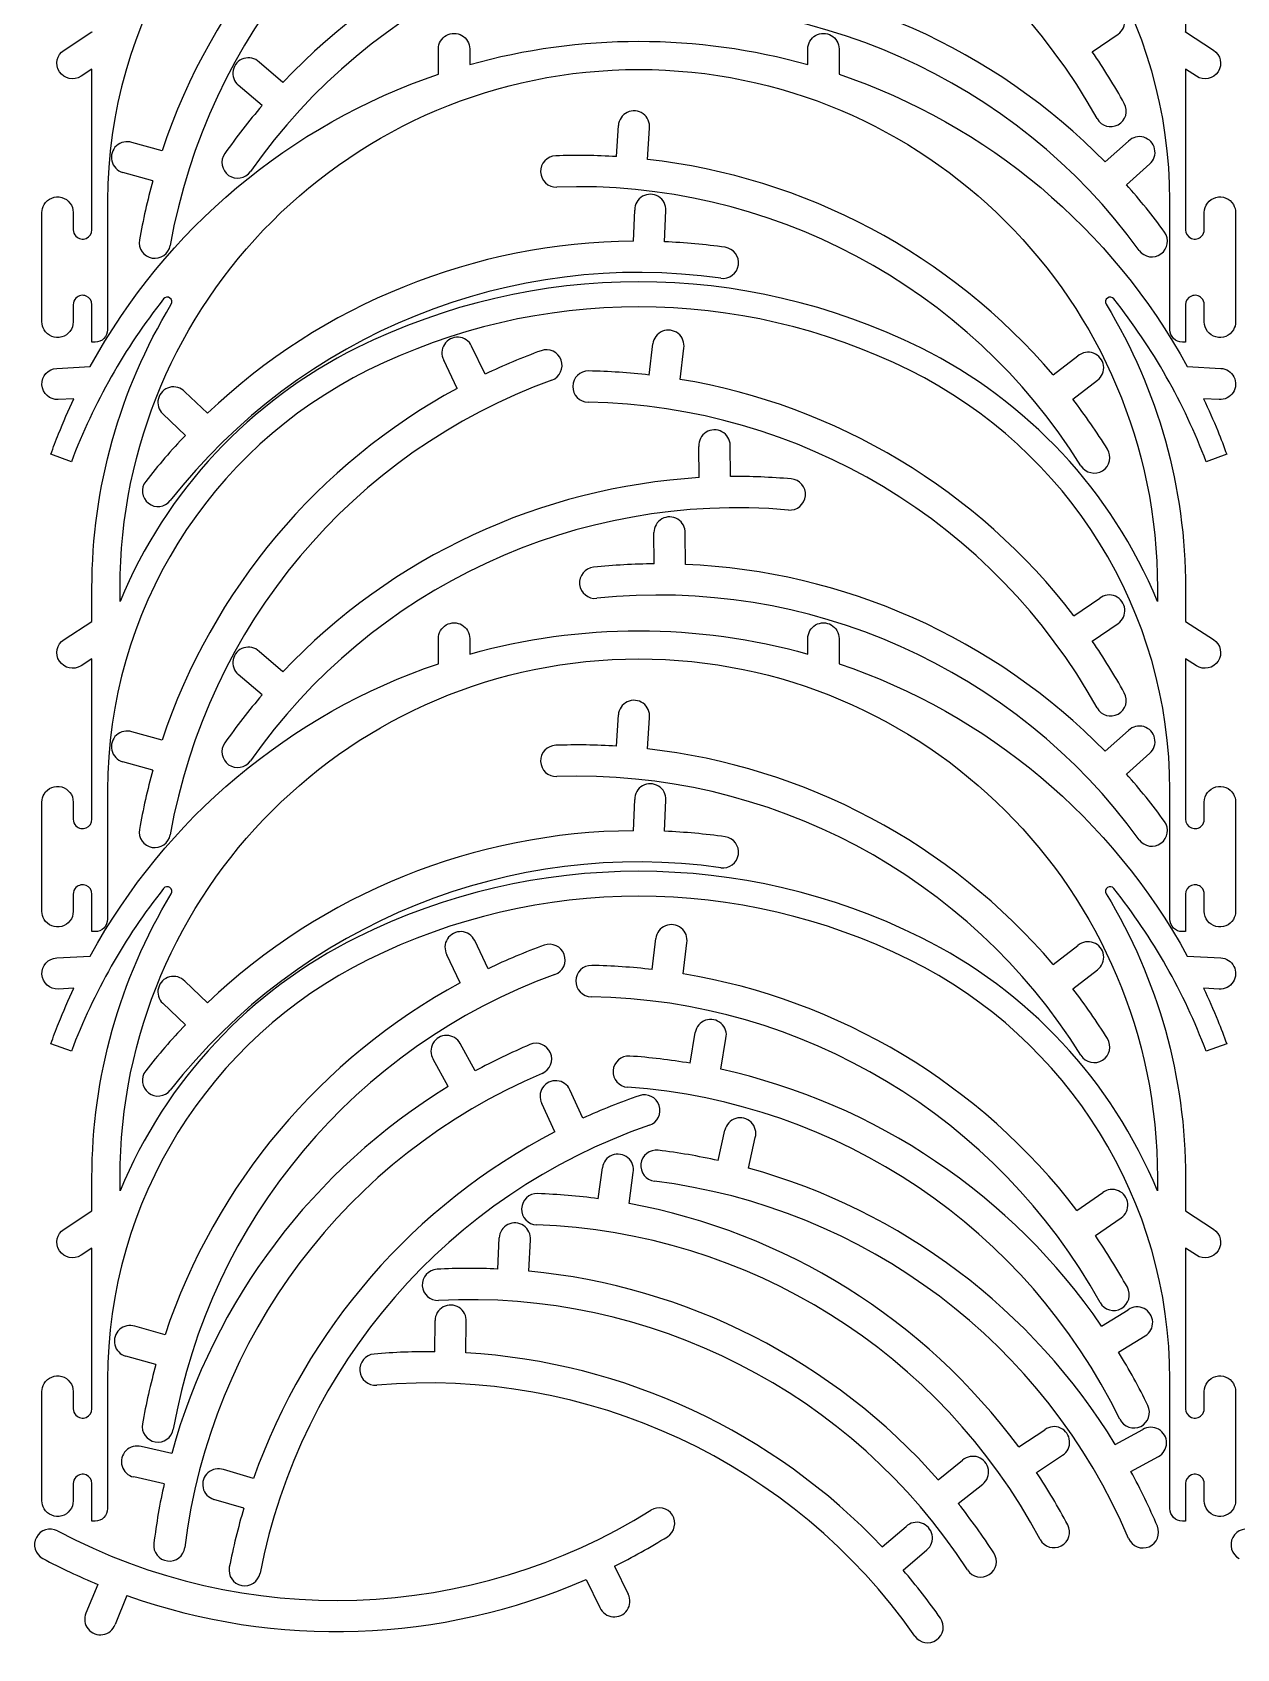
# Model space of a CAD drawing. Extents: x 1 to 1687, y 2 to 1275.
# Drawn here: x 1 to 548, y 2 to 736 of the extents above; entities that cross this region are included whole.
import ezdxf

# ---------------------------------------------------------------- set-up
doc = ezdxf.new("R2010")
doc.units = 0
doc.layers.add('Capa_1', color=7, linetype='CONTINUOUS')

msp = doc.modelspace()

# ---------------------------------------------------------------- linework, layer by layer
at = {"layer": 'Capa_1', "color": 7}
for points in [[(524.387459, 751.032411), (524.387459, 735.835082), (524.388962, 735.860593), (537.057957, 727.625296)], [(15.654182, 727.624927), (28.323189, 735.860225), (28.324688, 735.834713)], [(482.093301, 726.84433), (493.763718, 734.886821)], [(185.500065, 716.67847), (185.500065, 728.151018)], [(367.21231, 728.151018), (367.21231, 716.67847)], [(28.324473, 646.15123), (28.324473, 718.956581)], [(114.962486, 712.976078), (104.19667, 722.194402)], [(529.333207, 715.741696), (524.387459, 718.956581)], [(105.474829, 702.440883), (94.709016, 711.659209)], [(529.333406, 715.742093), (529.333207, 715.741696)], [(266.235049, 679.288853), (267.118103, 693.43454)], [(280.358644, 678.051912), (281.241695, 692.197601)], [(60.115322, 681.913045), (46.462347, 685.717854)], [(487.877526, 676.930731), (498.48082, 686.335541)], [(497.547605, 666.562722), (508.150899, 675.967532)], [(55.968951, 668.355259), (42.315978, 672.16007)], [(35.411087, 659.348376), (35.411087, 605.048896)], [(273.904369, 640.918264), (274.504782, 655.078765)], [(288.079892, 640.672112), (288.680305, 654.832613)], [(524.387459, 612.13551), (524.387459, 605.048896), (524.387459, 595.127608)], [(29.741799, 595.127608), (28.324473, 595.127608), (28.324473, 605.048896)], [(517.300845, 600.796927), (517.300845, 605.048896)], [(281.128525, 580.232773), (282.750697, 594.312858)], [(194.040128, 574.155036), (187.922308, 586.939893)], [(206.671933, 580.592701), (200.554113, 593.377559)], [(295.168028, 578.258355), (296.790197, 592.338442)], [(464.320785, 580.237507), (475.554296, 588.879758)], [(80.725602, 562.868976), (70.456991, 572.638106)], [(473.244072, 569.220203), (484.477583, 577.862454)], [(539.636152, 569.088221), (532.559431, 569.462196)], [(70.699579, 552.844765), (60.43097, 562.613896)], [(303.791723, 533.665221), (303.65021, 547.837739)], [(317.960702, 534.161296), (317.819188, 548.333813)], [(283.364845, 494.559654), (283.258994, 508.732482)], [(297.54032, 494.310939), (297.434467, 508.483768)], [(473.758845, 470.950167), (485.429261, 478.992658)], [(511.631554, 483.603244), (511.631554, 477.522844)], [(524.387459, 483.602479), (524.387459, 468.40515), (524.388962, 468.430662), (537.057957, 460.195364)], [(15.654182, 460.194996), (28.323189, 468.430293), (28.324688, 468.404781)], [(482.093301, 459.480953), (493.763718, 467.523444)], [(114.962486, 445.612701), (104.19667, 454.831025)], [(185.500065, 449.248558), (185.500065, 460.721106)], [(367.21231, 460.721106), (367.21231, 449.248558)], [(28.324473, 378.721298), (28.324473, 451.526649)], [(529.333207, 448.311764), (524.387459, 451.526649)], [(529.333406, 448.312161), (529.333207, 448.311764)], [(105.474829, 435.077506), (94.709016, 444.295832)], [(266.235049, 411.858941), (267.118103, 426.004628)], [(60.115322, 414.549668), (46.462347, 418.354476)], [(280.358644, 410.622), (281.241695, 424.767689)], [(487.877526, 409.567354), (498.48082, 418.972164)], [(55.968951, 400.991882), (42.315978, 404.796693)], [(497.547605, 399.199345), (508.150899, 408.604155)], [(35.411087, 391.918444), (35.411087, 337.618964)], [(273.904369, 373.488352), (274.504782, 387.648853)], [(288.079892, 373.2422), (288.680305, 387.402701)], [(524.387459, 344.705578), (524.387459, 337.618964), (524.387459, 327.697676)], [(29.741799, 327.697676), (28.324473, 327.697676), (28.324473, 337.618964)], [(517.300845, 333.366996), (517.300845, 337.618964)], [(208.044859, 310.896015), (201.927039, 323.680872)], [(282.501173, 310.534924), (284.123345, 324.61501)], [(195.413054, 304.458349), (189.295234, 317.243207)], [(296.540676, 308.560507), (298.162846, 322.640594)], [(464.320785, 312.807595), (475.554296, 321.449846)], [(473.244072, 301.790291), (484.477583, 310.432543)], [(80.725602, 295.439064), (70.456991, 305.208194)], [(539.636152, 301.658309), (532.559431, 302.032284)], [(70.699579, 285.414853), (60.43097, 295.183984)], [(299.652579, 267.996418), (302.009423, 281.972309)], [(313.569508, 265.289935), (315.926349, 279.265828)], [(202.183126, 264.484837), (195.404583, 276.931991)], [(189.905554, 257.394896), (183.127011, 269.84205)], [(238.280771, 236.840837), (232.38701, 249.730517)], [(251.023005, 243.057066), (245.129244, 255.946747)], [(312.365084, 223.863803), (315.450139, 237.697193)], [(326.121294, 220.432674), (329.206347, 234.266066)], [(257.993472, 206.551869), (259.861128, 220.6015)], [(271.996378, 204.33273), (273.864032, 218.382362)], [(511.631554, 216.173333), (511.631554, 210.092933)], [(524.387459, 216.172567), (524.387459, 200.975238), (524.388962, 201.00075), (537.057957, 192.765452)], [(475.131493, 201.252318), (486.801909, 209.294809)], [(15.654182, 192.765084), (28.323189, 201.000381), (28.324688, 200.97487)], [(483.46595, 189.783105), (495.136366, 197.825596)], [(28.324473, 111.291386), (28.324473, 184.096737)], [(212.405565, 174.646886), (213.041608, 188.805831)], [(226.548597, 173.656625), (227.184637, 187.81557)], [(529.333207, 180.881852), (524.387459, 184.096737)], [(529.333406, 180.882249), (529.333207, 180.881852)], [(486.299496, 148.782088), (498.37483, 156.202774)], [(61.488248, 144.852981), (47.835274, 148.65779)], [(183.816228, 137.131538), (183.957744, 151.304055)], [(197.985204, 136.635465), (198.126717, 150.807982)], [(494.022278, 136.8924), (506.097612, 144.313087)], [(57.341877, 131.295195), (43.688904, 135.100006)], [(35.411087, 124.488533), (35.411087, 70.189052)], [(448.687208, 93.924045), (460.496208, 101.761634)], [(492.517012, 95.044507), (504.964166, 101.82305)], [(64.517387, 90.999179), (50.683995, 94.084232)], [(456.82023, 82.311122), (468.62923, 90.148711)], [(499.606952, 82.766935), (512.054106, 89.545478)], [(101.590862, 79.597089), (88.00637, 83.639596)], [(412.189816, 79.067699), (423.270788, 87.904686)], [(61.086258, 77.242969), (47.252868, 80.328024)], [(421.304022, 68.207806), (432.384994, 77.044793)], [(524.387459, 77.275666), (524.387459, 70.189052), (524.387459, 60.267764)], [(29.741799, 60.267764), (28.324473, 60.267764), (28.324473, 70.189052)], [(97.208506, 66.113732), (83.624016, 70.156241)], [(517.300845, 65.937084), (517.300845, 70.189052)], [(386.814442, 48.582945), (397.580257, 57.801269)], [(396.302101, 38.047749), (407.067916, 47.266073)], [(265.290502, 39.773153), (271.598598, 27.081101)], [(30.981104, 31.590888), (25.573724, 18.489723)], [(252.44064, 33.782577), (258.748739, 21.090526)], [(44.217549, 26.511267), (38.810169, 13.410102)]]:
    msp.add_lwpolyline(points, dxfattribs=at)
for points in [[(404.229976, 592.522662)], [(404.229976, 325.09275)]]:
    msp.add_lwpolyline(points, close=True, dxfattribs=at)
for points in [[(153.521324, 849.795434), (81.173015, 813.900622), (35.411078, 740.111706), (35.411087, 659.348376)], [(236.925451, 845.30997), (146.519011, 812.404715), (80.534759, 733.767745), (63.828322, 639.020845)], [(517.300845, 659.348376), (517.300853, 740.111708), (471.538912, 813.900624), (399.1906, 849.795434)], [(194.040128, 841.518413), (130.756237, 807.246543), (82.877393, 750.186759), (60.115322, 681.913045)], [(484.212463, 696.54934), (437.569644, 780.695211), (349.578615, 833.565555), (253.384743, 835.244627)], [(303.791723, 801.028598), (231.953122, 796.712663), (164.445646, 765.23341), (114.962486, 712.976078)], [(344.261407, 786.340795), (248.418984, 794.725918), (155.383524, 751.34277), (100.20058, 672.533362)], [(503.343001, 636.751808), (446.793048, 714.586138), (353.014617, 756.338986), (257.333133, 746.282458)], [(487.877526, 676.930731), (437.489886, 728.316504), (369.443303, 758.612795), (297.54032, 761.674316)], [(493.763718, 734.886821), (495.884584, 736.348364), (497.046163, 738.845012), (496.79807, 741.408726)], [(185.500065, 728.151018), (185.500065, 730.682822), (186.850766, 733.022305), (189.043372, 734.288207)], [(189.043372, 734.288207), (191.235979, 735.554109), (193.937382, 735.554109), (196.129988, 734.288207)], [(196.129988, 734.288207), (198.322595, 733.022305), (199.673296, 730.682822), (199.673296, 728.151018)], [(199.673296, 721.064404), (249.824061, 735.156638), (302.888317, 735.156638), (353.039081, 721.064404)], [(353.039081, 728.151018), (353.039081, 730.682821), (354.389782, 733.022304), (356.582388, 734.288206)], [(356.582388, 734.288206), (358.774995, 735.554107), (361.476397, 735.554107), (363.669003, 734.288206)], [(363.669003, 734.288206), (365.861609, 733.022304), (367.21231, 730.682821), (367.21231, 728.151018)], [(13.583556, 717.826696), (11.452689, 721.104759), (12.379249, 725.489253), (15.654182, 727.624927)], [(199.673296, 728.151018), (199.673296, 728.151018), (199.673296, 721.064404), (199.673296, 721.064404)], [(353.039081, 721.064404), (353.039081, 721.064404), (353.039081, 728.151018), (353.039081, 728.151018)], [(496.608682, 703.420714), (492.152822, 711.459289), (487.308639, 719.276395), (482.093301, 726.84433)], [(537.057957, 727.625296), (540.328567, 725.48791), (541.252223, 721.106633), (539.122817, 717.830822)], [(28.324473, 718.956581), (28.324473, 718.956581), (23.378739, 715.741696), (23.378739, 715.741696)], [(41.080381, 483.603244), (41.105082, 613.524895), (146.434315, 718.834105), (276.355968, 718.834105)], [(97.186656, 723.807816), (94.730379, 723.032567), (92.887631, 720.986359), (92.372924, 718.462595)], [(104.19667, 722.194402), (102.326441, 723.965433), (99.642933, 724.583065), (97.186656, 723.807816)], [(276.355968, 718.834105), (406.27762, 718.834105), (511.606853, 613.524895), (511.631554, 483.603244)], [(524.387459, 718.956581), (524.387459, 718.956581), (524.387459, 646.15123), (524.387459, 646.15123)], [(23.378739, 715.741696), (20.097553, 713.615641), (15.714423, 714.548632), (13.583556, 717.826696)], [(27.580755, 584.04744), (61.701038, 646.517167), (118.074949, 693.863688), (185.500065, 716.67847)], [(92.372924, 718.462595), (91.858217, 715.938832), (92.752498, 713.334423), (94.709016, 711.659209)], [(367.21231, 716.67847), (434.637276, 693.863727), (491.011086, 646.517351), (525.131384, 584.047808)], [(539.122817, 717.830822), (536.99341, 714.555012), (532.614398, 713.620678), (529.333406, 715.742093)], [(105.474829, 702.440883), (99.496994, 695.459557), (93.862236, 688.191627), (88.590523, 680.662851)], [(271.145634, 699.394607), (268.820307, 698.286831), (267.278526, 696.005254), (267.118103, 693.43454)], [(278.311493, 698.767023), (276.214127, 700.262137), (273.47096, 700.502382), (271.145634, 699.394607)], [(281.241695, 692.197601), (281.530572, 694.757065), (280.408859, 697.27191), (278.311493, 698.767023)], [(493.84558, 693.788143), (497.268222, 695.685356), (498.505217, 699.997696), (496.608682, 703.420714)], [(484.212463, 696.54934), (486.110352, 693.127073), (490.422937, 691.890931), (493.84558, 693.788143)], [(39.427259, 684.217543), (37.528751, 682.476861), (36.723419, 679.843588), (37.323524, 677.338757)], [(46.462347, 685.717854), (44.018874, 686.53256), (41.325768, 685.958225), (39.427259, 684.217543)], [(505.461567, 688.070969), (502.992162, 688.803237), (500.319864, 688.138898), (498.48082, 686.335541)], [(510.367813, 682.810618), (509.809131, 685.324988), (507.930973, 687.338701), (505.461567, 688.070969)], [(508.150899, 675.967532), (510.077839, 677.676649), (510.926495, 680.296248), (510.367813, 682.810618)], [(37.323524, 677.338757), (37.923629, 674.833925), (39.834794, 672.851469), (42.315978, 672.16007)], [(88.590523, 680.662851), (86.346575, 677.456827), (87.126031, 673.038809), (90.331611, 670.794226)], [(238.68111, 679.666912), (234.770223, 679.529575), (231.710925, 676.248245), (231.847488, 672.337331)], [(266.235049, 679.288853), (257.061963, 679.861497), (247.866454, 679.987666), (238.68111, 679.666912)], [(464.320785, 580.237507), (417.640377, 635.01297), (351.872914, 669.98215), (280.358644, 678.051912)], [(55.968951, 668.355259), (53.501629, 659.501686), (51.466363, 650.533353), (49.870367, 641.482042)], [(90.331611, 670.794226), (93.537191, 668.549644), (97.955363, 669.328226), (100.20058, 672.533362)], [(231.847488, 672.337331), (231.984051, 668.426417), (235.264777, 665.36647), (239.175718, 665.50226)], [(476.945847, 539.07764), (425.963095, 620.667095), (335.325634, 668.859887), (239.175718, 665.50226)], [(6.64255, 657.56802), (8.27306, 660.31054), (11.535265, 661.625273), (14.611811, 660.779791)], [(14.611811, 660.779791), (17.688357, 659.934308), (19.820541, 657.137113), (19.820536, 653.946505)], [(278.105654, 661.305824), (275.863512, 660.038158), (274.485063, 657.65438), (274.504782, 655.078765)], [(285.297799, 661.180935), (283.101019, 662.525681), (280.347797, 662.573489), (278.105654, 661.305824)], [(288.680305, 654.832613), (288.789434, 657.40599), (287.494578, 659.836189), (285.297799, 661.180935)], [(514.809411, 645.082682), (509.407108, 652.518306), (503.646367, 659.686788), (497.547605, 666.562722)], [(532.891396, 653.946505), (532.891393, 657.137111), (535.023576, 659.934305), (538.100121, 660.779787)], [(538.100121, 660.779787), (541.176665, 661.62527), (544.43887, 660.310538), (546.069381, 657.56802)], [(5.647307, 653.946505), (5.647305, 655.221217), (5.991128, 656.472329), (6.64255, 657.56802)], [(5.647307, 604.340234), (5.647307, 604.340234), (5.647307, 653.946505), (5.647307, 653.946505)], [(19.820536, 653.946505), (19.820536, 653.946505), (19.820536, 646.15123), (19.820536, 646.15123)], [(517.300845, 605.048896), (517.300845, 605.048896), (517.300845, 659.348376), (517.300845, 659.348376)], [(532.891396, 646.15123), (532.891396, 646.15123), (532.891396, 653.946505), (532.891396, 653.946505)], [(546.069381, 657.56802), (546.720803, 656.472329), (547.064626, 655.221217), (547.064625, 653.946505)], [(547.064625, 653.946505), (547.064625, 653.946505), (547.064625, 604.340234), (547.064625, 604.340234)], [(19.820536, 646.15123), (19.820559, 645.023567), (20.268533, 643.942097), (21.065912, 643.144719)], [(25.699624, 642.222995), (27.288466, 642.881097), (28.324437, 644.431486), (28.324473, 646.15123)], [(524.387459, 646.15123), (524.387494, 644.431485), (525.423465, 642.881094), (527.012309, 642.222992)], [(531.646023, 643.144719), (532.443401, 643.942097), (532.891374, 645.023567), (532.891396, 646.15123)], [(21.065912, 643.144719), (22.281956, 641.928678), (24.110781, 641.564894), (25.699624, 642.222995)], [(49.870367, 641.482042), (49.191584, 637.628064), (51.765145, 633.953392), (55.618989, 633.273846)], [(55.618989, 633.273846), (59.472833, 632.5943), (63.148014, 635.167136), (63.828322, 639.020845)], [(273.904369, 640.918264), (201.938342, 640.367986), (132.875885, 612.464943), (80.725602, 562.868976)], [(315.522398, 638.167926), (306.420902, 639.447054), (297.262582, 640.282769), (288.079892, 640.672112)], [(321.552434, 630.16419), (322.097051, 634.039404), (319.397504, 637.622543), (315.522398, 638.167926)], [(513.240819, 635.185174), (516.406738, 637.48536), (517.10897, 641.916308), (514.809411, 645.082682)], [(527.012309, 642.222992), (528.601153, 641.56489), (530.42998, 641.928676), (531.646023, 643.144719)], [(313.54989, 624.13257), (218.27766, 637.522207), (123.099202, 599.067614), (63.867319, 523.254264)], [(404.229976, 592.522662), (323.665942, 632.493614), (229.04599, 632.493614), (148.481956, 592.522662)], [(503.343001, 636.751808), (505.643813, 633.586344), (510.074901, 632.884988), (513.240819, 635.185174)], [(313.54989, 624.13257), (317.425212, 623.58872), (321.007817, 626.288975), (321.552434, 630.16419)], [(25.699663, 616.063813), (24.110813, 616.721937), (22.281967, 616.358158), (21.065912, 615.142105)], [(28.324473, 612.13551), (28.324472, 613.855269), (27.288513, 615.40569), (25.699663, 616.063813)], [(399.1906, 582.365503), (321.801504, 620.761243), (230.910419, 620.761243), (153.521324, 582.365503)], [(527.01227, 616.063816), (525.423418, 615.405692), (524.387459, 613.855271), (524.387459, 612.13551)], [(531.646023, 615.142105), (530.429969, 616.35816), (528.601122, 616.72194), (527.01227, 616.063816)], [(60.841005, 614.719893), (43.159907, 592.420946), (29.046632, 567.513029), (19.005048, 540.885396)], [(21.065912, 615.142105), (20.268512, 614.344707), (19.820537, 613.263202), (19.820536, 612.13551)], [(19.820536, 612.13551), (19.820536, 612.13551), (19.820536, 604.340234), (19.820536, 604.340234)], [(28.324473, 605.048896), (28.324473, 605.048896), (28.324473, 612.13551), (28.324473, 612.13551)], [(28.324688, 483.602111), (28.324696, 528.985673), (40.776534, 573.499338), (64.324283, 612.295874)], [(63.721369, 615.144214), (62.799824, 615.785518), (61.538467, 615.599701), (60.841005, 614.719893)], [(64.324283, 612.295874), (64.906939, 613.255576), (64.642913, 614.502909), (63.721369, 615.144214)], [(488.990793, 615.144606), (488.069243, 614.503309), (487.805207, 613.255978), (488.387856, 612.296271)], [(488.387856, 612.296271), (511.935613, 573.499727), (524.387454, 528.986052), (524.387459, 483.602479)], [(491.871154, 614.720262), (491.173699, 615.600076), (489.912343, 615.785903), (488.990793, 615.144606)], [(533.707094, 540.885764), (523.665515, 567.513397), (509.552246, 592.421313), (491.871154, 614.720262)], [(532.891396, 612.13551), (532.891396, 613.263202), (532.443422, 614.344707), (531.646023, 615.142105)], [(532.891396, 604.340234), (532.891396, 604.340234), (532.891396, 612.13551), (532.891396, 612.13551)], [(6.64255, 600.718776), (5.991138, 601.814451), (5.647315, 603.065542), (5.647307, 604.340234)], [(19.820536, 604.340234), (19.820516, 601.149637), (17.688323, 598.352466), (14.611784, 597.506998)], [(35.411087, 605.048896), (35.411087, 605.048896), (35.411087, 600.796927), (35.411087, 600.796927)], [(538.100148, 597.507002), (535.02361, 598.352469), (532.891418, 601.149639), (532.891396, 604.340234)], [(547.064625, 604.340234), (547.064616, 603.065542), (546.720793, 601.814451), (546.069381, 600.718776)], [(14.611784, 597.506998), (11.535245, 596.661531), (8.273054, 597.976266), (6.64255, 600.718776)], [(33.750601, 596.788116), (32.687403, 595.724911), (31.245393, 595.127608), (29.741799, 595.127608)], [(35.411087, 600.796927), (35.411095, 599.293333), (34.8138, 597.85132), (33.750601, 596.788116)], [(188.178263, 594.128567), (186.793701, 591.956662), (186.69572, 589.204768), (187.922308, 586.939893)], [(194.587181, 597.394804), (192.01622, 597.550818), (189.562825, 596.300471), (188.178263, 594.128567)], [(200.554113, 593.377559), (199.442341, 595.700949), (197.158142, 597.238789), (194.587181, 597.394804)], [(287.084634, 600.053972), (284.704518, 599.069413), (283.045441, 596.871654), (282.750697, 594.312858)], [(294.207828, 599.052217), (292.191584, 600.655049), (289.46475, 601.038531), (287.084634, 600.053972)], [(296.790197, 592.338442), (297.21263, 594.879281), (296.224071, 597.449385), (294.207828, 599.052217)], [(518.961332, 596.788115), (517.898133, 597.851319), (517.300838, 599.293333), (517.300845, 600.796927)], [(522.970137, 595.127608), (521.466542, 595.127608), (520.024531, 595.72491), (518.961332, 596.788115)], [(524.387459, 595.127608), (524.387459, 595.127608), (522.970137, 595.127608), (522.970137, 595.127608)], [(546.069381, 600.718776), (544.438875, 597.976268), (541.176686, 596.661534), (538.100148, 597.507002)], [(148.481956, 592.522662), (99.948947, 568.443542), (61.791006, 527.586075), (41.080381, 477.522844)], [(232.077871, 591.265113), (223.441214, 588.121622), (214.962552, 584.559944), (206.671933, 580.592701)], [(241.159604, 587.029163), (239.821169, 590.706457), (235.755429, 592.60282), (232.077871, 591.265113)], [(236.925451, 577.946593), (240.602479, 579.285755), (242.498039, 583.35187), (241.159604, 587.029163)], [(511.631554, 477.522844), (490.920928, 527.586075), (452.762986, 568.443542), (404.229976, 592.522662)], [(482.639095, 590.124006), (480.226786, 591.026747), (477.514656, 590.550437), (475.554296, 588.879758)], [(487.166446, 584.534227), (486.784519, 587.081443), (485.051405, 589.221265), (482.639095, 590.124006)], [(5.63043, 575.790844), (5.423973, 579.697193), (8.421766, 583.032003), (12.327962, 583.241323)], [(12.327962, 583.241323), (12.327962, 583.241323), (27.580755, 584.04744), (27.580755, 584.04744)], [(153.521324, 582.365503), (81.173015, 546.47069), (35.411078, 472.681774), (35.411087, 391.918444)], [(253.632134, 582.052376), (249.719419, 582.119907), (246.492582, 579.003185), (246.424277, 575.090484)], [(281.128525, 580.232773), (271.99798, 581.284714), (262.821677, 581.891966), (253.632134, 582.052376)], [(517.300845, 391.918445), (517.300853, 472.681776), (471.538912, 546.470692), (399.1906, 582.365503)], [(484.477583, 577.862454), (486.519051, 579.432992), (487.548374, 581.987011), (487.166446, 584.534227)], [(525.131384, 584.047808), (525.131384, 584.047808), (540.384187, 583.24172), (540.384187, 583.24172)], [(540.384187, 583.24172), (542.912466, 583.108096), (545.177405, 581.635802), (546.325823, 579.379437)], [(546.325823, 579.379437), (547.474241, 577.123071), (547.331667, 574.425429), (545.951806, 572.302687)], [(13.075997, 569.087852), (9.169498, 568.884259), (5.836887, 571.884496), (5.63043, 575.790844)], [(63.541023, 574.616184), (61.047539, 573.970549), (59.100227, 572.023588), (58.454141, 569.530221)], [(194.040128, 574.155036), (130.756237, 539.883166), (82.877393, 482.823382), (60.115322, 414.549668)], [(70.456991, 572.638106), (68.682013, 574.50459), (66.034508, 575.26182), (63.541023, 574.616184)], [(236.925451, 577.946593), (146.519011, 545.041338), (80.534759, 466.404368), (63.828322, 371.657468)], [(246.424277, 575.090484), (246.355972, 571.177783), (249.472056, 567.950329), (253.384743, 567.88125)], [(473.758845, 470.950167), (430.009137, 528.093626), (366.161951, 566.456885), (295.168028, 578.258355)], [(545.951806, 572.302687), (544.571945, 570.179945), (542.164431, 568.954597), (539.636152, 569.088221)], [(20.152734, 569.461799), (20.152734, 569.461799), (13.075997, 569.087852), (13.075997, 569.087852)], [(13.197234, 553.523323), (15.352184, 558.906033), (17.671775, 564.221359), (20.152734, 569.461799)], [(58.454141, 569.530221), (57.808055, 567.036853), (58.564807, 564.389211), (60.43097, 562.613896)], [(484.212463, 429.185963), (437.569644, 513.331834), (349.578615, 566.202178), (253.384743, 567.88125)], [(488.965457, 546.588364), (484.094997, 554.382721), (478.848337, 561.93559), (473.244072, 569.220203)], [(532.559431, 569.462196), (534.83804, 564.649133), (536.980569, 559.772816), (538.984467, 554.839052)], [(9.671072, 544.248164), (10.792252, 547.360221), (11.967819, 550.452414), (13.197234, 553.523323)], [(70.699579, 552.844765), (64.364562, 546.185862), (58.357152, 539.222793), (52.698638, 531.980235)], [(306.920248, 554.244718), (304.747523, 552.861445), (303.495721, 550.408791), (303.65021, 547.837739)], [(314.109072, 554.496409), (311.844925, 555.724341), (309.092974, 555.627991), (306.920248, 554.244718)], [(317.819188, 548.333813), (317.793488, 550.909375), (316.37322, 553.268476), (314.109072, 554.496409)], [(538.984467, 554.839052), (540.407158, 551.336285), (541.75963, 547.805405), (543.041072, 544.248533)], [(19.005048, 540.885396), (19.005048, 540.885396), (9.671072, 544.248164), (9.671072, 544.248164)], [(486.710271, 536.824386), (490.028931, 538.898125), (491.038539, 543.269295), (488.965457, 546.588364)], [(543.041072, 544.248533), (543.041072, 544.248533), (533.707094, 540.885764), (533.707094, 540.885764)], [(476.945847, 539.07764), (479.020242, 535.759391), (483.391612, 534.750646), (486.710271, 536.824386)], [(52.698638, 531.980235), (50.289975, 528.896044), (50.837141, 524.443287), (53.920856, 522.034013)], [(303.791723, 533.665221), (231.953122, 529.349286), (164.445646, 497.870033), (114.962486, 445.612701)], [(345.496657, 533.096772), (336.340691, 533.89781), (327.151184, 534.253071), (317.960702, 534.161296)], [(351.937313, 525.419591), (352.27837, 529.317998), (349.394997, 532.754943), (345.496657, 533.096772)], [(53.920856, 522.034013), (57.004571, 519.62474), (61.457436, 520.171025), (63.867319, 523.254264)], [(344.261407, 518.977418), (248.418984, 527.362541), (155.383524, 483.979393), (100.20058, 405.169985)], [(344.261407, 518.977418), (348.159881, 518.637131), (351.596255, 521.521185), (351.937313, 525.419591)], [(286.860961, 514.958976), (284.618574, 513.691693), (283.239703, 511.308125), (283.258994, 508.732482)], [(294.053143, 514.832787), (291.856592, 516.177953), (289.103348, 516.22626), (286.860961, 514.958976)], [(297.434467, 508.483768), (297.5441, 511.057148), (296.249693, 513.48762), (294.053143, 514.832787)], [(255.851653, 493.014727), (251.959874, 492.604915), (249.136922, 489.118172), (249.545964, 485.226311)], [(283.364845, 494.559654), (274.174158, 494.491021), (264.992248, 493.975436), (255.851653, 493.014727)], [(487.877526, 409.567354), (437.489886, 460.953127), (369.443303, 491.249418), (297.54032, 494.310939)], [(249.545964, 485.226311), (249.955006, 481.33445), (253.441191, 478.510809), (257.333133, 478.919081)], [(503.343001, 369.388431), (446.793048, 447.222761), (353.014617, 488.975609), (257.333133, 478.919081)], [(28.324688, 468.404781), (28.324688, 468.404781), (28.324688, 483.602111), (28.324688, 483.602111)], [(41.080381, 477.522844), (41.080381, 477.522844), (41.080381, 483.603244), (41.080381, 483.603244)], [(492.56947, 479.864411), (490.207712, 480.892165), (487.474371, 480.55845), (485.429261, 478.992658)], [(496.79807, 474.045349), (496.549977, 476.609063), (494.931228, 478.836656), (492.56947, 479.864411)], [(493.763718, 467.523444), (495.884584, 468.984987), (497.046163, 471.481635), (496.79807, 474.045349)], [(185.500065, 460.721106), (185.500065, 463.25291), (186.850766, 465.592393), (189.043372, 466.858295)], [(189.043372, 466.858295), (191.235979, 468.124197), (193.937382, 468.124197), (196.129988, 466.858295)], [(196.129988, 466.858295), (198.322595, 465.592393), (199.673296, 463.25291), (199.673296, 460.721106)], [(199.673296, 453.634492), (249.824061, 467.726726), (302.888317, 467.726726), (353.039081, 453.634492)], [(353.039081, 460.721106), (353.039081, 463.252909), (354.389782, 465.592392), (356.582388, 466.858294)], [(356.582388, 466.858294), (358.774995, 468.124195), (361.476397, 468.124195), (363.669003, 466.858294)], [(363.669003, 466.858294), (365.861609, 465.592392), (367.21231, 463.252909), (367.21231, 460.721106)], [(13.583556, 450.396764), (11.452689, 453.674827), (12.379249, 458.059321), (15.654182, 460.194996)], [(97.186656, 456.444439), (94.730379, 455.66919), (92.887631, 453.622982), (92.372924, 451.099218)], [(104.19667, 454.831025), (102.326441, 456.602056), (99.642933, 457.219688), (97.186656, 456.444439)], [(199.673296, 460.721106), (199.673296, 460.721106), (199.673296, 453.634492), (199.673296, 453.634492)], [(353.039081, 453.634492), (353.039081, 453.634492), (353.039081, 460.721106), (353.039081, 460.721106)], [(496.608682, 436.057337), (492.152822, 444.095912), (487.308639, 451.913018), (482.093301, 459.480953)], [(537.057957, 460.195364), (540.328567, 458.057979), (541.252223, 453.676701), (539.122817, 450.400891)], [(23.378739, 448.311764), (20.097553, 446.185709), (15.714423, 447.118701), (13.583556, 450.396764)], [(28.324473, 451.526649), (28.324473, 451.526649), (23.378739, 448.311764), (23.378739, 448.311764)], [(27.580755, 316.617528), (61.701038, 379.087255), (118.074949, 426.433776), (185.500065, 449.248558)], [(41.080381, 216.173333), (41.105082, 346.094983), (146.434315, 451.404193), (276.355968, 451.404193)], [(92.372924, 451.099218), (91.858217, 448.575455), (92.752498, 445.971046), (94.709016, 444.295832)], [(276.355968, 451.404193), (406.27762, 451.404193), (511.606853, 346.094983), (511.631554, 216.173333)], [(367.21231, 449.248558), (434.637276, 426.433815), (491.011086, 379.087439), (525.131384, 316.617896)], [(524.387459, 451.526649), (524.387459, 451.526649), (524.387459, 378.721298), (524.387459, 378.721298)], [(539.122817, 450.400891), (536.99341, 447.12508), (532.614398, 446.190746), (529.333406, 448.312161)], [(105.474829, 435.077506), (99.496994, 428.09618), (93.862236, 420.82825), (88.590523, 413.299474)], [(278.311493, 431.337111), (276.214127, 432.832225), (273.47096, 433.07247), (271.145634, 431.964695)], [(493.84558, 426.424766), (497.268222, 428.321979), (498.505217, 432.634319), (496.608682, 436.057337)], [(271.145634, 431.964695), (268.820307, 430.856919), (267.278526, 428.575343), (267.118103, 426.004628)], [(281.241695, 424.767689), (281.530572, 427.327153), (280.408859, 429.841998), (278.311493, 431.337111)], [(484.212463, 429.185963), (486.110352, 425.763696), (490.422937, 424.527554), (493.84558, 426.424766)], [(46.462347, 418.354476), (44.018874, 419.169183), (41.325768, 418.594848), (39.427259, 416.854166)], [(505.461567, 420.707592), (502.992162, 421.43986), (500.319864, 420.775521), (498.48082, 418.972164)], [(510.367813, 415.447241), (509.809131, 417.961611), (507.930973, 419.975324), (505.461567, 420.707592)], [(39.427259, 416.854166), (37.528751, 415.113484), (36.723419, 412.480211), (37.323524, 409.97538)], [(88.590523, 413.299474), (86.346575, 410.09345), (87.126031, 405.675432), (90.331611, 403.430849)], [(238.68111, 412.237), (234.770223, 412.099664), (231.710925, 408.818333), (231.847488, 404.907419)], [(266.235049, 411.858941), (257.061963, 412.431585), (247.866454, 412.557754), (238.68111, 412.237)], [(508.150899, 408.604155), (510.077839, 410.313272), (510.926495, 412.932871), (510.367813, 415.447241)], [(37.323524, 409.97538), (37.923629, 407.470548), (39.834794, 405.488092), (42.315978, 404.796693)], [(90.331611, 403.430849), (93.537191, 401.186267), (97.955363, 401.964849), (100.20058, 405.169985)], [(231.847488, 404.907419), (231.984051, 400.996505), (235.264777, 397.936559), (239.175718, 398.072348)], [(464.320785, 312.807595), (417.640377, 367.583058), (351.872914, 402.552238), (280.358644, 410.622)], [(55.968951, 400.991882), (53.501629, 392.138309), (51.466363, 383.169976), (49.870367, 374.118665)], [(476.945847, 271.647728), (425.963095, 353.237183), (335.325634, 401.429976), (239.175718, 398.072348)], [(514.809411, 377.719305), (509.407108, 385.154929), (503.646367, 392.323411), (497.547605, 399.199345)], [(5.647307, 386.516574), (5.647305, 387.791285), (5.991128, 389.042397), (6.64255, 390.138089)], [(6.64255, 390.138089), (8.27306, 392.880608), (11.535265, 394.195342), (14.611811, 393.349859)], [(14.611811, 393.349859), (17.688357, 392.504376), (19.820541, 389.707181), (19.820536, 386.516574)], [(278.105654, 393.875912), (275.863512, 392.608246), (274.485063, 390.224468), (274.504782, 387.648853)], [(285.297799, 393.751023), (283.101019, 395.095769), (280.347797, 395.143577), (278.105654, 393.875912)], [(288.680305, 387.402701), (288.789434, 389.976079), (287.494578, 392.406278), (285.297799, 393.751023)], [(517.300845, 337.618964), (517.300845, 337.618964), (517.300845, 391.918444), (517.300845, 391.918445)], [(532.891396, 386.516574), (532.891393, 389.70718), (535.023576, 392.504373), (538.100121, 393.349856)], [(538.100121, 393.349856), (541.176665, 394.195338), (544.43887, 392.880606), (546.069381, 390.138089)], [(546.069381, 390.138089), (546.720803, 389.042398), (547.064626, 387.791285), (547.064625, 386.516574)], [(5.647307, 336.910303), (5.647307, 336.910303), (5.647307, 386.516574), (5.647307, 386.516574)], [(19.820536, 386.516574), (19.820536, 386.516574), (19.820536, 378.721298), (19.820536, 378.721298)], [(532.891396, 378.721298), (532.891396, 378.721298), (532.891396, 386.516574), (532.891396, 386.516574)], [(547.064625, 386.516574), (547.064625, 386.516574), (547.064625, 336.910303), (547.064625, 336.910303)], [(19.820536, 378.721298), (19.820559, 377.593635), (20.268533, 376.512165), (21.065912, 375.714788)], [(21.065912, 375.714788), (22.281956, 374.498746), (24.110781, 374.134962), (25.699624, 374.793064)], [(25.699624, 374.793064), (27.288466, 375.451165), (28.324437, 377.001554), (28.324473, 378.721298)], [(49.870367, 374.118665), (49.191584, 370.264687), (51.765145, 366.590015), (55.618989, 365.910469)], [(513.240819, 367.821797), (516.406738, 370.121983), (517.10897, 374.552931), (514.809411, 377.719305)], [(524.387459, 378.721298), (524.387494, 377.001553), (525.423465, 375.451163), (527.012309, 374.793061)], [(527.012309, 374.793061), (528.601153, 374.134959), (530.42998, 374.498744), (531.646023, 375.714788)], [(531.646023, 375.714788), (532.443401, 376.512165), (532.891374, 377.593635), (532.891396, 378.721298)], [(55.618989, 365.910469), (59.472833, 365.230923), (63.148014, 367.803758), (63.828322, 371.657468)], [(313.54989, 356.702659), (218.27766, 370.092296), (123.099202, 331.637703), (63.867319, 255.824352)], [(273.904369, 373.488352), (201.938342, 372.938074), (132.875885, 345.035031), (80.725602, 295.439064)], [(315.522398, 370.738014), (306.420902, 372.017142), (297.262582, 372.852858), (288.079892, 373.2422)], [(321.552434, 362.734278), (322.097051, 366.609492), (319.397504, 370.192631), (315.522398, 370.738014)], [(503.343001, 369.388431), (505.643813, 366.222967), (510.074901, 365.521611), (513.240819, 367.821797)], [(404.229976, 325.09275), (323.665942, 365.063702), (229.04599, 365.063702), (148.481956, 325.09275)], [(313.54989, 356.702659), (317.425212, 356.158808), (321.007817, 358.859063), (321.552434, 362.734278)], [(399.1906, 314.935591), (321.801504, 353.331331), (230.910419, 353.331331), (153.521324, 314.935591)], [(60.841005, 347.289981), (43.159907, 324.991034), (29.046632, 300.083118), (19.005048, 273.455484)], [(21.065912, 347.712174), (20.268512, 346.914775), (19.820537, 345.833271), (19.820536, 344.705578)], [(19.820536, 344.705578), (19.820536, 344.705578), (19.820536, 336.910303), (19.820536, 336.910303)], [(25.699663, 348.633881), (24.110813, 349.292005), (22.281967, 348.928226), (21.065912, 347.712174)], [(28.324473, 344.705578), (28.324472, 346.425338), (27.288513, 347.975758), (25.699663, 348.633881)], [(28.324473, 337.618964), (28.324473, 337.618964), (28.324473, 344.705578), (28.324473, 344.705578)], [(28.324688, 216.172199), (28.324696, 261.555762), (40.776534, 306.069426), (64.324283, 344.865963)], [(63.721369, 347.714302), (62.799824, 348.355606), (61.538467, 348.16979), (60.841005, 347.289981)], [(64.324283, 344.865963), (64.906939, 345.825664), (64.642913, 347.072997), (63.721369, 347.714302)], [(488.990793, 347.714694), (488.069243, 347.073397), (487.805207, 345.826066), (488.387856, 344.866359)], [(488.387856, 344.866359), (511.935613, 306.069815), (524.387454, 261.55614), (524.387459, 216.172567)], [(491.871154, 347.29035), (491.173699, 348.170164), (489.912343, 348.355991), (488.990793, 347.714694)], [(533.707094, 273.455852), (523.665515, 300.083485), (509.552246, 324.991401), (491.871154, 347.29035)], [(527.01227, 348.633884), (525.423418, 347.975761), (524.387459, 346.425339), (524.387459, 344.705578)], [(531.646023, 347.712174), (530.429969, 348.928228), (528.601122, 349.292008), (527.01227, 348.633884)], [(532.891396, 344.705578), (532.891396, 345.83327), (532.443422, 346.914775), (531.646023, 347.712174)], [(532.891396, 336.910303), (532.891396, 336.910303), (532.891396, 344.705578), (532.891396, 344.705578)], [(35.411087, 337.618964), (35.411087, 337.618964), (35.411087, 333.366996), (35.411087, 333.366996)], [(6.64255, 333.288844), (5.991138, 334.384519), (5.647315, 335.635611), (5.647307, 336.910303)], [(14.611784, 330.077067), (11.535245, 329.231599), (8.273054, 330.546334), (6.64255, 333.288844)], [(19.820536, 336.910303), (19.820516, 333.719706), (17.688323, 330.922534), (14.611784, 330.077067)], [(35.411087, 333.366996), (35.411095, 331.863402), (34.8138, 330.421388), (33.750601, 329.358184)], [(288.457282, 330.356124), (286.077166, 329.371565), (284.418089, 327.173805), (284.123345, 324.61501)], [(295.580476, 329.354369), (293.564232, 330.9572), (290.837398, 331.340683), (288.457282, 330.356124)], [(518.961332, 329.358183), (517.898133, 330.421387), (517.300838, 331.863401), (517.300845, 333.366996)], [(538.100148, 330.07707), (535.02361, 330.922537), (532.891418, 333.719707), (532.891396, 336.910303)], [(546.069381, 333.288844), (544.438875, 330.546336), (541.176686, 329.231603), (538.100148, 330.07707)], [(547.064625, 336.910303), (547.064616, 335.63561), (546.720793, 334.384519), (546.069381, 333.288844)], [(33.750601, 329.358184), (32.687403, 328.294979), (31.245393, 327.697677), (29.741799, 327.697676)], [(148.481956, 325.09275), (99.948947, 301.01363), (61.791006, 260.156163), (41.080381, 210.092933)], [(189.551189, 324.43188), (188.166628, 322.259975), (188.068646, 319.508082), (189.295234, 317.243207)], [(195.960107, 327.698117), (193.389147, 327.854132), (190.935751, 326.603784), (189.551189, 324.43188)], [(201.927039, 323.680872), (200.815267, 326.004262), (198.531068, 327.542103), (195.960107, 327.698117)], [(242.53253, 317.332477), (241.194095, 321.00977), (237.128355, 322.906134), (233.450797, 321.568426)], [(298.162846, 322.640594), (298.585278, 325.181432), (297.596719, 327.751537), (295.580476, 329.354369)], [(511.631554, 210.092933), (490.920928, 260.156163), (452.762986, 301.01363), (404.229976, 325.09275)], [(482.639095, 322.694094), (480.226786, 323.596835), (477.514656, 323.120525), (475.554296, 321.449846)], [(487.166446, 317.104315), (486.784519, 319.651532), (485.051405, 321.791353), (482.639095, 322.694094)], [(522.970137, 327.697676), (521.466542, 327.697676), (520.024531, 328.294978), (518.961332, 329.358183)], [(524.387459, 327.697676), (524.387459, 327.697676), (522.970137, 327.697676), (522.970137, 327.697676)], [(5.63043, 308.360933), (5.423973, 312.267281), (8.421766, 315.602091), (12.327962, 315.811411)], [(12.327962, 315.811411), (12.327962, 315.811411), (27.580755, 316.617528), (27.580755, 316.617528)], [(233.450797, 321.568426), (224.81414, 318.424935), (216.335478, 314.863257), (208.044859, 310.896015)], [(238.298377, 308.249906), (241.975405, 309.589068), (243.870965, 313.655183), (242.53253, 317.332477)], [(484.477583, 310.432543), (486.519051, 312.00308), (487.548374, 314.557099), (487.166446, 317.104315)], [(525.131384, 316.617896), (525.131384, 316.617896), (540.384187, 315.811808), (540.384187, 315.811808)], [(540.384187, 315.811808), (542.912466, 315.678185), (545.177405, 314.205891), (546.325823, 311.949525)], [(13.075997, 301.657941), (9.169498, 301.454347), (5.836887, 304.454584), (5.63043, 308.360933)], [(153.521324, 314.935591), (81.173015, 279.040778), (35.411078, 205.251862), (35.411087, 124.488533)], [(238.298377, 308.249906), (147.891937, 275.344651), (81.907685, 196.707682), (65.201248, 101.960781)], [(255.004782, 312.354527), (251.092068, 312.422059), (247.865231, 309.305336), (247.796925, 305.392635)], [(282.501173, 310.534924), (273.370629, 311.586866), (264.194325, 312.194118), (255.004782, 312.354527)], [(475.131493, 201.252318), (431.381785, 258.395778), (367.5346, 296.759037), (296.540676, 308.560507)], [(517.300845, 124.488533), (517.300853, 205.251864), (471.538912, 279.040781), (399.1906, 314.935591)], [(546.325823, 311.949525), (547.474241, 309.693159), (547.331667, 306.995518), (545.951806, 304.872775)], [(20.152734, 302.031887), (20.152734, 302.031887), (13.075997, 301.657941), (13.075997, 301.657941)], [(13.197234, 286.093411), (15.352184, 291.476121), (17.671775, 296.791447), (20.152734, 302.031887)], [(58.454141, 302.100309), (57.808055, 299.606941), (58.564807, 296.959299), (60.43097, 295.183984)], [(63.541023, 307.186273), (61.047539, 306.540637), (59.100227, 304.593676), (58.454141, 302.100309)], [(195.413054, 304.458349), (132.129163, 270.186479), (84.250319, 213.126695), (61.488248, 144.852981)], [(70.456991, 305.208194), (68.682013, 307.074679), (66.034508, 307.831908), (63.541023, 307.186273)], [(247.796925, 305.392635), (247.72862, 301.479934), (250.844704, 298.252481), (254.757392, 298.183402)], [(488.965457, 279.158452), (484.094997, 286.952809), (478.848337, 294.505678), (473.244072, 301.790291)], [(532.559431, 302.032284), (534.83804, 297.219221), (536.980569, 292.342905), (538.984467, 287.409141)], [(545.951806, 304.872775), (544.571945, 302.750033), (542.164431, 301.524686), (539.636152, 301.658309)], [(485.585112, 159.488115), (438.942292, 243.633986), (350.951263, 296.50433), (254.757392, 298.183402)], [(9.671072, 276.818252), (10.792252, 279.930309), (11.967819, 283.022503), (13.197234, 286.093411)], [(306.637887, 287.478734), (304.209505, 286.62009), (302.43768, 284.512172), (302.009423, 281.972309)], [(313.698891, 286.105552), (311.769296, 287.81171), (309.066269, 288.337378), (306.637887, 287.478734)], [(315.926349, 279.265828), (316.48118, 281.781076), (315.628485, 284.399395), (313.698891, 286.105552)], [(538.984467, 287.409141), (540.407158, 283.906373), (541.75963, 280.375493), (543.041072, 276.818621)], [(70.699579, 285.414853), (64.364562, 278.75595), (58.357152, 271.792881), (52.698638, 264.550323)], [(189.235582, 280.631445), (186.659979, 280.652692), (184.275384, 279.275658), (183.006388, 277.034267)], [(195.404583, 276.931991), (194.172738, 279.194011), (191.811184, 280.610198), (189.235582, 280.631445)], [(486.710271, 269.394474), (490.028931, 271.468213), (491.038539, 275.839383), (488.965457, 279.158452)], [(19.005048, 273.455484), (19.005048, 273.455484), (9.671072, 276.818252), (9.671072, 276.818252)], [(183.006388, 277.034267), (181.737393, 274.792877), (181.783568, 272.039627), (183.127011, 269.84205)], [(226.995695, 276.472266), (218.535392, 272.881075), (210.254754, 268.88054), (202.183126, 264.484837)], [(236.286674, 272.717423), (234.757619, 276.319628), (230.598203, 278.000609), (226.995695, 276.472266)], [(232.533669, 263.425701), (236.135572, 264.955469), (237.81573, 269.115217), (236.286674, 272.717423)], [(272.289101, 271.252577), (268.385283, 271.524791), (264.999752, 268.58122), (264.726765, 264.677456)], [(476.945847, 271.647728), (479.020242, 268.329479), (483.391612, 267.320734), (486.710271, 269.394474)], [(543.041072, 276.818621), (543.041072, 276.818621), (533.707094, 273.455852), (533.707094, 273.455852)], [(52.698638, 264.550323), (50.289975, 261.466132), (50.837141, 257.013375), (53.920856, 254.604101)], [(264.726765, 264.677456), (264.453779, 260.773692), (267.396681, 257.387579), (271.300391, 257.11382)], [(299.652579, 267.996418), (290.589602, 269.524773), (281.457655, 270.611443), (272.289101, 271.252577)], [(486.299496, 148.782088), (445.600403, 208.136917), (383.848496, 249.789104), (313.569508, 265.289935)], [(189.905554, 257.394896), (128.502042, 219.857972), (83.675093, 160.370601), (64.517387, 90.999179)], [(232.533669, 263.425701), (143.973256, 225.834034), (82.194974, 143.851485), (70.470103, 48.360085)], [(232.768385, 256.913629), (231.34613, 254.766219), (231.200136, 252.016454), (232.38701, 249.730517)], [(239.233331, 260.067517), (236.665485, 260.268378), (234.190641, 259.061039), (232.768385, 256.913629)], [(245.129244, 255.946747), (244.05819, 258.289186), (241.801178, 259.866657), (239.233331, 260.067517)], [(494.553019, 106.528021), (452.377976, 192.999669), (367.274556, 250.402651), (271.300391, 257.11382)], [(53.920856, 254.604101), (57.004571, 252.194828), (61.457436, 252.741114), (63.867319, 255.824352)], [(276.611333, 253.284456), (267.92113, 250.292175), (259.381599, 246.879013), (251.023005, 243.057066)], [(285.617755, 248.890654), (284.343702, 252.590746), (280.311678, 254.557778), (276.611333, 253.284456)], [(281.225734, 239.883363), (284.925574, 241.158148), (286.891809, 245.190561), (285.617755, 248.890654)], [(320.360444, 242.953837), (317.890453, 242.223461), (316.010736, 240.211162), (315.450139, 237.697193)], [(327.339904, 241.212993), (325.502248, 243.017799), (322.830436, 243.684213), (320.360444, 242.953837)], [(238.280771, 236.840837), (174.408391, 203.678644), (125.541008, 147.463152), (101.590862, 79.597089)], [(281.225734, 239.883363), (190.258787, 208.560931), (122.912179, 131.087524), (104.554724, 36.646621)], [(329.206347, 234.266066), (329.892055, 236.748829), (329.177561, 239.408186), (327.339904, 241.212993)], [(285.209521, 228.547593), (281.3253, 229.023745), (277.790354, 226.261393), (277.313434, 222.377266)], [(312.365084, 223.863803), (303.394515, 225.864384), (294.331955, 227.427494), (285.209521, 228.547593)], [(264.294601, 226.266102), (261.897665, 225.323231), (260.200484, 223.154762), (259.861128, 220.6015)], [(271.399227, 225.140182), (269.411264, 226.777958), (266.691537, 227.208972), (264.294601, 226.266102)], [(273.864032, 218.382362), (274.330743, 220.91544), (273.38719, 223.502406), (271.399227, 225.140182)], [(277.313434, 222.377266), (276.836514, 218.493139), (279.598167, 214.957646), (283.4822, 214.479958)], [(492.517012, 95.044507), (454.980087, 156.448018), (395.492716, 201.274968), (326.121294, 220.432674)], [(28.324688, 200.97487), (28.324688, 200.97487), (28.324688, 216.172199), (28.324688, 216.172199)], [(41.080381, 210.092933), (41.080381, 210.092933), (41.080381, 216.173333), (41.080381, 216.173333)], [(498.547816, 52.416392), (460.95615, 140.976805), (378.9736, 202.755087), (283.4822, 214.479958)], [(230.533025, 208.851074), (226.622085, 208.986881), (223.341345, 205.926949), (223.204764, 202.016036)], [(257.993472, 206.551869), (248.882676, 207.763001), (239.718368, 208.530309), (230.533025, 208.851074)], [(493.942118, 210.166562), (491.58036, 211.194317), (488.847019, 210.860602), (486.801909, 209.294809)], [(498.170718, 204.347501), (497.922625, 206.911215), (496.303876, 209.138808), (493.942118, 210.166562)], [(223.204764, 202.016036), (223.068183, 198.105123), (226.127466, 194.823778), (230.038352, 194.686424)], [(448.687208, 93.924045), (405.941454, 151.822339), (342.773525, 191.294042), (271.996378, 204.33273)], [(495.136366, 197.825596), (497.257232, 199.287138), (498.418812, 201.783787), (498.170718, 204.347501)], [(13.583556, 182.966852), (11.452689, 186.244916), (12.379249, 190.629409), (15.654182, 192.765084)], [(216.964508, 194.83528), (214.65887, 193.68709), (213.157142, 191.378953), (213.041608, 188.805831)], [(224.140229, 194.332853), (222.017089, 195.791135), (219.270147, 195.983469), (216.964508, 194.83528)], [(227.184637, 187.81557), (227.428801, 190.379687), (226.263369, 192.874572), (224.140229, 194.332853)], [(458.410349, 51.983762), (413.243181, 136.930846), (326.188268, 191.328793), (230.038352, 194.686424)], [(537.057957, 192.765452), (540.328567, 190.628067), (541.252223, 186.24679), (539.122817, 182.970979)], [(28.324473, 184.096737), (28.324473, 184.096737), (23.378739, 180.881852), (23.378739, 180.881852)], [(497.98133, 166.359488), (493.52547, 174.398064), (488.681287, 182.21517), (483.46595, 189.783105)], [(524.387459, 184.096737), (524.387459, 184.096737), (524.387459, 111.291386), (524.387459, 111.291386)], [(23.378739, 180.881852), (20.097553, 178.755797), (15.714423, 179.688789), (13.583556, 182.966852)], [(539.122817, 182.970979), (536.99341, 179.695168), (532.614398, 178.760835), (529.333406, 180.882249)], [(184.849225, 174.544006), (180.94133, 174.338436), (177.939766, 171.004212), (178.144563, 167.096278)], [(212.405565, 174.646886), (203.223882, 175.059351), (194.027572, 175.025017), (184.849225, 174.544006)], [(412.189816, 79.067699), (364.560554, 133.020135), (298.192812, 166.836188), (226.548597, 173.656625)], [(178.144563, 167.096278), (178.34936, 163.188343), (181.682989, 160.186119), (185.590964, 160.390143)], [(425.531294, 38.134439), (373.132375, 118.821696), (281.667638, 165.425307), (185.590964, 160.390143)], [(495.218228, 156.726918), (498.640871, 158.62413), (499.877865, 162.936471), (497.98133, 166.359488)], [(187.66783, 157.466738), (185.403667, 156.238783), (183.983407, 153.879642), (183.957744, 151.304055)], [(194.856714, 157.215047), (192.683974, 158.598343), (189.931992, 158.694694), (187.66783, 157.466738)], [(198.126717, 150.807982), (198.281246, 153.379058), (197.029453, 155.83175), (194.856714, 157.215047)], [(485.585112, 159.488115), (487.483001, 156.065848), (491.795586, 154.829706), (495.218228, 156.726918)], [(505.550877, 156.699643), (503.246145, 157.849594), (500.499084, 157.659388), (498.37483, 156.202774)], [(509.469136, 150.667248), (509.355557, 153.240433), (507.85561, 155.549692), (505.550877, 156.699643)], [(40.800185, 147.157479), (38.901677, 145.416797), (38.096345, 142.783525), (38.69645, 140.278693)], [(47.835274, 148.65779), (45.3918, 149.472496), (42.698694, 148.898161), (40.800185, 147.157479)], [(506.097612, 144.313087), (508.292063, 145.661629), (509.582715, 148.094063), (509.469136, 150.667248)], [(38.69645, 140.278693), (39.296555, 137.773861), (41.20772, 135.791405), (43.688904, 135.100006)], [(156.280265, 136.067018), (152.381926, 135.725189), (149.498552, 132.288244), (149.839609, 128.389837)], [(183.816228, 137.131538), (174.625744, 137.223315), (165.436234, 136.868056), (156.280265, 136.067018)], [(386.814442, 48.582945), (337.331281, 100.840277), (269.823805, 132.31953), (197.985204, 136.635465)], [(507.291868, 112.741209), (503.262822, 121.001969), (498.834393, 129.061888), (494.022278, 136.8924)], [(6.64255, 122.708177), (8.27306, 125.450696), (11.535265, 126.76543), (14.611811, 125.919947)], [(14.611811, 125.919947), (17.688357, 125.074465), (19.820541, 122.277269), (19.820536, 119.086662)], [(57.341877, 131.295195), (54.874555, 122.441622), (52.839289, 113.473289), (51.243293, 104.421978)], [(149.839609, 128.389837), (150.180667, 124.491431), (153.617041, 121.607377), (157.515516, 121.947664)], [(401.576343, 8.140231), (346.393398, 86.949639), (253.357938, 130.332787), (157.515516, 121.947664)], [(532.891396, 119.086662), (532.891393, 122.277268), (535.023576, 125.074461), (538.100121, 125.919944)], [(538.100121, 125.919944), (541.176665, 126.765426), (544.43887, 125.450694), (546.069381, 122.708177)], [(5.647307, 119.086662), (5.647305, 120.361373), (5.991128, 121.612486), (6.64255, 122.708177)], [(5.647307, 69.480391), (5.647307, 69.480391), (5.647307, 119.086662), (5.647307, 119.086662)], [(19.820536, 119.086662), (19.820536, 119.086662), (19.820536, 111.291386), (19.820536, 111.291386)], [(517.300845, 70.189052), (517.300845, 70.189052), (517.300845, 124.488533), (517.300845, 124.488533)], [(532.891396, 111.291386), (532.891396, 111.291386), (532.891396, 119.086662), (532.891396, 119.086662)], [(546.069381, 122.708177), (546.720803, 121.612486), (547.064626, 120.361373), (547.064625, 119.086662)], [(547.064625, 119.086662), (547.064625, 119.086662), (547.064625, 69.480391), (547.064625, 69.480391)], [(19.820536, 111.291386), (19.820559, 110.163723), (20.268533, 109.082253), (21.065912, 108.284876)], [(25.699624, 107.363152), (27.288466, 108.021254), (28.324437, 109.571642), (28.324473, 111.291386)], [(504.028423, 103.266449), (507.545668, 104.981934), (509.006657, 109.223625), (507.291868, 112.741209)], [(524.387459, 111.291386), (524.387494, 109.571641), (525.423465, 108.021251), (527.012309, 107.363149)], [(531.646023, 108.284876), (532.443401, 109.082254), (532.891374, 110.163724), (532.891396, 111.291386)], [(21.065912, 108.284876), (22.281956, 107.068835), (24.110781, 106.70505), (25.699624, 107.363152)], [(51.243293, 104.421978), (50.56451, 100.568), (53.138072, 96.893328), (56.991915, 96.213782)], [(467.650544, 102.508641), (465.307082, 103.577457), (462.568333, 103.291496), (460.496208, 101.761634)], [(494.553019, 106.528021), (496.269199, 103.011116), (500.511179, 101.550965), (504.028423, 103.266449)], [(512.156383, 101.943672), (509.914992, 103.212668), (507.161742, 103.166492), (504.964166, 101.82305)], [(527.012309, 107.363149), (528.601153, 106.705047), (530.42998, 107.068833), (531.646023, 108.284876)], [(56.991915, 96.213782), (60.845759, 95.534237), (64.52094, 98.107072), (65.201248, 101.960781)], [(471.776943, 96.616666), (471.573631, 99.184319), (469.994005, 101.439824), (467.650544, 102.508641)], [(468.62923, 90.148711), (470.77528, 91.573017), (471.980256, 94.049013), (471.776943, 96.616666)], [(512.054106, 89.545478), (514.316127, 90.777323), (515.732314, 93.138876), (515.753561, 95.714479)], [(515.753561, 95.714479), (515.774808, 98.290081), (514.397773, 100.674677), (512.156383, 101.943672)], [(43.737068, 92.217789), (41.932262, 90.380132), (41.265848, 87.708321), (41.996224, 85.238329)], [(50.683995, 94.084232), (48.201232, 94.76994), (45.541874, 94.055446), (43.737068, 92.217789)], [(430.332794, 89.272391), (427.905096, 90.132895), (425.201692, 89.609324), (423.270788, 87.904686)], [(434.95701, 83.762477), (434.530686, 86.30264), (432.760491, 88.411888), (430.332794, 89.272391)], [(25.699663, 81.20397), (24.110813, 81.862093), (22.281967, 81.498314), (21.065912, 80.282262)], [(28.324473, 77.275666), (28.324472, 78.995426), (27.288513, 80.545846), (25.699663, 81.20397)], [(41.996224, 85.238329), (42.726599, 82.768337), (44.738899, 80.88862), (47.252868, 80.328024)], [(80.946169, 82.262293), (79.017571, 80.55501), (78.166404, 77.936194), (78.722703, 75.42127)], [(88.00637, 83.639596), (85.577487, 84.496823), (82.874767, 83.969577), (80.946169, 82.262293)], [(432.384994, 77.044793), (434.398742, 78.65072), (435.383335, 81.222314), (434.95701, 83.762477)], [(470.924601, 58.637745), (466.609712, 66.752861), (461.902695, 74.65332), (456.82023, 82.311122)], [(511.594381, 57.954365), (508.003191, 66.414669), (504.002655, 74.695307), (499.606952, 82.766935)], [(527.01227, 81.203973), (525.423418, 80.545849), (524.387459, 78.995427), (524.387459, 77.275666)], [(531.646023, 80.282262), (530.429969, 81.498316), (528.601122, 81.862096), (527.01227, 81.203973)], [(21.065912, 80.282262), (20.268512, 79.484864), (19.820537, 78.403359), (19.820536, 77.275666)], [(19.820536, 77.275666), (19.820536, 77.275666), (19.820536, 69.480391), (19.820536, 69.480391)], [(28.324473, 70.189052), (28.324473, 70.189052), (28.324473, 77.275666), (28.324473, 77.275666)], [(61.086258, 77.242969), (59.085677, 68.2724), (57.522567, 59.20984), (56.402467, 50.087406)], [(78.722703, 75.42127), (79.279001, 72.906347), (81.155276, 70.890838), (83.624016, 70.156241)], [(532.891396, 77.275666), (532.891396, 78.403359), (532.443422, 79.484863), (531.646023, 80.282262)], [(532.891396, 69.480391), (532.891396, 69.480391), (532.891396, 77.275666), (532.891396, 77.275666)], [(6.64255, 65.858933), (5.991138, 66.954607), (5.647315, 68.205699), (5.647307, 69.480391)], [(19.820536, 69.480391), (19.820516, 66.289794), (17.688323, 63.492622), (14.611784, 62.647155)], [(35.411087, 70.189052), (35.411087, 70.189052), (35.411087, 65.937084), (35.411087, 65.937084)], [(97.208506, 66.113732), (94.587043, 57.304569), (92.395569, 48.373122), (90.641848, 39.351044)], [(291.595242, 62.987127), (289.521518, 66.305796), (285.150353, 67.315425), (281.831274, 65.242358)], [(437.417993, 45.85379), (432.412244, 53.561959), (427.034568, 61.02211), (421.304022, 68.207806)], [(538.100148, 62.647158), (535.02361, 63.492625), (532.891418, 66.289795), (532.891396, 69.480391)], [(547.064625, 69.480391), (547.064616, 68.205699), (546.720793, 66.954607), (546.069381, 65.858933)], [(14.611784, 62.647155), (11.535245, 61.801687), (8.273054, 63.116422), (6.64255, 65.858933)], [(12.703992, 55.844226), (97.651077, 10.677061), (200.241817, 14.259609), (281.831274, 65.242358)], [(33.750601, 61.928272), (32.687403, 60.865068), (31.245393, 60.267765), (29.741799, 60.267764)], [(35.411087, 65.937084), (35.411095, 64.43349), (34.8138, 62.991476), (33.750601, 61.928272)], [(289.341943, 53.222713), (292.660202, 55.297094), (293.668966, 59.668458), (291.595242, 62.987127)], [(404.590228, 59.414602), (402.133979, 60.189855), (399.450494, 59.572256), (397.580257, 57.801269)], [(409.403921, 54.069426), (408.889206, 56.593163), (407.046478, 58.639348), (404.590228, 59.414602)], [(518.961332, 61.928271), (517.898133, 62.991476), (517.300838, 64.433489), (517.300845, 65.937084)], [(522.970137, 60.267764), (521.466542, 60.267764), (520.024531, 60.865067), (518.961332, 61.928271)], [(524.387459, 60.267764), (524.387459, 60.267764), (522.970137, 60.267764), (522.970137, 60.267764)], [(546.069381, 65.858933), (544.438875, 63.116424), (541.176686, 61.801691), (538.100148, 62.647158)], [(3.121125, 52.913389), (1.283951, 49.458149), (2.595189, 45.1678), (6.050066, 43.329943)], [(12.703992, 55.844226), (9.248388, 57.680716), (4.958299, 56.36863), (3.121125, 52.913389)], [(265.290502, 39.773153), (273.52095, 43.863771), (281.547578, 48.35226), (289.341943, 53.222713)], [(407.067916, 47.266073), (409.024391, 48.9413), (409.918637, 51.545689), (409.403921, 54.069426)], [(458.410349, 51.983762), (460.248222, 48.528893), (464.538577, 47.217675), (467.993809, 49.054865)], [(467.993809, 49.054865), (471.449041, 50.892054), (472.761108, 55.182149), (470.924601, 58.637745)], [(498.547816, 52.416392), (500.077584, 48.814489), (504.237332, 47.134331), (507.839538, 48.663386)], [(507.839538, 48.663386), (511.441744, 50.192442), (513.122724, 54.351857), (511.594381, 57.954365)], [(545.80012, 52.913389), (543.962946, 49.458149), (545.274184, 45.1678), (548.729062, 43.329943)], [(555.382987, 55.844226), (551.927383, 57.680716), (547.637294, 56.36863), (545.80012, 52.913389)], [(56.402467, 50.087406), (55.926316, 46.203185), (58.688668, 42.668239), (62.572795, 42.191319)], [(62.572795, 42.191319), (66.456922, 41.714399), (69.992414, 44.476052), (70.470103, 48.360085)], [(435.333556, 36.05194), (438.615518, 38.183282), (439.548686, 42.571407), (437.417993, 45.85379)], [(6.050066, 43.329943), (14.165187, 39.015062), (22.485362, 35.097416), (30.981104, 31.590888)], [(90.641848, 39.351044), (89.895907, 35.509499), (92.404945, 31.790472), (96.246342, 31.043771)], [(413.186399, 16.26972), (407.914689, 23.798495), (402.279933, 31.066423), (396.302101, 38.047749)], [(425.531294, 38.134439), (427.663285, 34.852898), (432.051594, 33.920598), (435.333556, 36.05194)], [(44.217549, 26.511267), (112.0317, 2.414528), (186.472584, 5.014061), (252.44064, 33.782577)], [(96.246342, 31.043771), (100.08774, 30.297069), (103.807263, 32.805372), (104.554724, 36.646621)], [(271.090688, 19.905767), (272.550592, 22.027791), (272.745025, 24.774586), (271.598598, 27.081101)], [(25.573724, 18.489723), (24.591029, 16.108864), (24.976619, 13.382357), (26.580986, 11.367367)], [(258.748739, 21.090526), (259.778297, 18.729526), (262.007151, 17.112463), (264.57108, 16.86634)], [(264.57108, 16.86634), (267.135009, 16.620217), (269.630784, 17.783742), (271.090688, 19.905767)], [(411.445311, 6.401095), (414.650892, 8.645678), (415.430347, 13.063696), (413.186399, 16.26972)], [(26.580986, 11.367367), (28.185353, 9.352377), (30.756185, 8.365794), (33.296677, 8.790152)], [(33.296677, 8.790152), (35.837169, 9.21451), (37.947787, 10.983071), (38.810169, 13.410102)], [(401.576343, 8.140231), (403.821559, 4.935095), (408.239731, 4.156513), (411.445311, 6.401095)]]:
    msp.add_open_spline(points, degree=3, dxfattribs=at)

doc.saveas('drawing.dxf')
